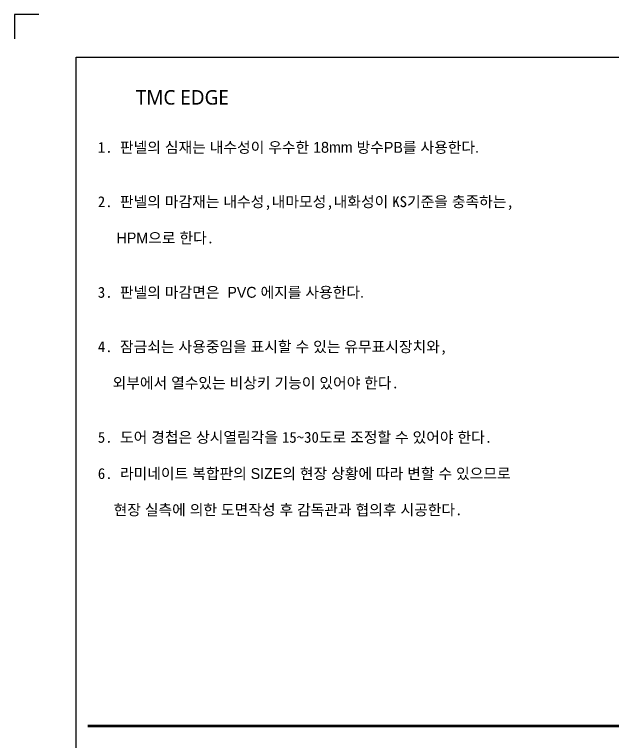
# Model space of a CAD drawing. Extents: x -256 to 8104, y -176 to 5714.
# Drawn here: x -256 to 2219, y 2705 to 5714 of the extents above; entities that cross this region are included whole.
import ezdxf
from ezdxf.enums import TextEntityAlignment as Align

# ---------------------------------------------------------------- set-up
doc = ezdxf.new("R2010")
doc.units = 0
doc.header["$LTSCALE"] = 30
doc.layers.get('0').update_dxf_attribs({"linetype": 'CONTINUOUS'})
doc.layers.add('jac text', color=7, linetype='CONTINUOUS')
doc.layers.add('TIT', color=3, linetype='CONTINUOUS')
doc.styles.add('돋움', font='malgun.ttf')

# ---------------------------------------------------------------- blocks, each defined once
blk = doc.blocks.new('EDGE_39', base_point=(184726.3, -1563.7))
at = {"color": 2}
for p, q in [((184470.4, 4150.6), (184470.4, 4050.6)), ((184470.4, 4150.6), (184470.4, 4050.6)), ((184470.4, 4150.6), (184470.4, 4050.6)), ((184570.4, 4150.6), (184470.4, 4150.6)), ((184470.4, 4150.6), (184470.4, 4050.6))]:
    blk.add_line(p, q, dxfattribs=at)
for points in [[(184725.6, 3974.7), (191977.9, 3974.7), (191977.9, -1563.6), (184725.6, -1563.6)], [(184725.6, 3974.7), (191977.9, 3974.7), (191977.9, -1563.6), (184725.6, -1563.6)], [(184725.6, 3974.7), (192707.5, 3974.7), (192707.5, -1563.6), (184725.6, -1563.6)]]:
    blk.add_lwpolyline(points, close=True, dxfattribs=at)
at = {"color": 8, "const_width": 10}
blk.add_lwpolyline([(184773.7, 1205.6), (190558.3, 1205.6)], dxfattribs=at)
at = {"layer": 'jac text', "insert": (184815.2, 2072.8), "char_height": 45, "attachment_point": 7}
blk.add_mtext('1. {\\F굴림;판넬의 심재는 내수성이 우수한 18mm 방수PB를 사용한다.    \\P     \\P}\\P2. {\\F굴림;판넬의 마감재는 내수성},{\\F굴림;내마모성},{\\F굴림;내화성이 }KS{\\F굴림;기준을 충족하는},\\P \\P  {\\F굴림; HPM으로 한다}. \\P\\P\\P3. {\\F굴림;판넬의 마감면은  PVC 에지를 사용한다.\\P\\P}\\P4. {\\F굴림;잠금쇠는 사용중임을 표시할 수 있는 유무표시장치와}, \\P\\P  {\\F굴림;외부에서 열수있는 비상키 기능이 있어야 한다}.\\P\\P\\P5. {\\F굴림;도어 경첩은 상시열림각을 }15~30{\\F굴림;도로 조정할 수 있어야 한다}.\\P\\P6. {\\F굴림;라미네이트 복합판의 SIZE의 현장 상황에 따라 변할 수 있으므로 \\P\\P    현장 실측에 의한 도면작성 후 감독관과 협의후 시공한다}. ', dxfattribs=at)
at = {"layer": 'TIT', "style": '돋움'}
blk.add_text('TMC EDGE', height=60, dxfattribs=at).set_placement((185357.4, 3777.7), align=Align.RIGHT)

msp = doc.modelspace()

# ---------------------------------------------------------------- block references
msp.add_blockref('EDGE_39', (0, 0))

doc.saveas('drawing.dxf')
